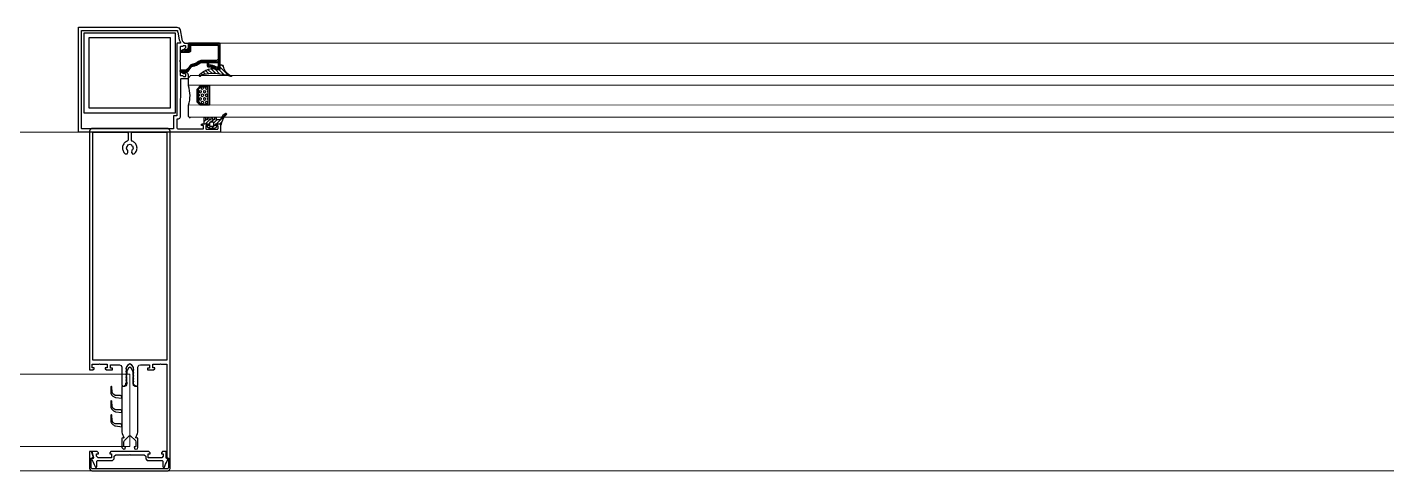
# Model space of a CAD drawing. Extents: x -2012 to 34975, y -1043 to 8321.
# Drawn here: x 5453 to 5537.3, y 209.5 to 237 of the extents above; entities that cross this region are included whole.
import ezdxf

# ---------------------------------------------------------------- set-up
doc = ezdxf.new("R2010")
doc.units = 0
doc.header["$LTSCALE"] = 25
doc.header["$PDMODE"] = 1
doc.layers.get('0').update_dxf_attribs({"color": 9, "lineweight": 9})
for name, color, linetype, lineweight in [('06D', 9, 'Continuous', 9), ('10', 9, 'Continuous', 9), ('15', 9, 'Continuous', 9)]:
    doc.layers.add(name, color=color, linetype=linetype, lineweight=lineweight)

# ---------------------------------------------------------------- blocks, each defined once
blk = doc.blocks.new('p-cephe-onkisim')
at = {"layer": '10', "lineweight": 25, "ltscale": 0.5}
h = blk.add_hatch(dxfattribs=at)
h.set_pattern_fill('JIS_WOOD', color=256, scale=0.1, angle=-90, style=0)
h.set_pattern_definition([(45, (319.06986, -4385.39808), (0.0499999999, -0.0499999999), [])])
edge = h.paths.add_edge_path()
edge.add_line((-736.638, 42.29), (-736.638, 42.25))
edge.add_arc((-736.608, 42.25), 0.03, 180, 270)
edge.add_line((-736.608, 42.22), (-736.568, 42.22))
edge.add_arc((-736.568, 42.25), 0.03, 270, 360)
edge.add_line((-736.538, 42.25), (-736.538, 42.27))
edge.add_arc((-736.488, 42.27), 0.05, 90, 180, ccw=False)
edge.add_line((-736.488, 42.32), (-736.058, 42.32))
edge.add_arc((-736.058, 42.22), 0.1, 0, 90, ccw=False)
edge.add_line((-735.958, 42.22), (-735.958, 42.069))
edge.add_arc((-736.008, 42.069), 0.05, 270, 360, ccw=False)
edge.add_line((-736.008, 42.019), (-736.059, 42.019))
edge.add_arc((-736.059, 42.089), 0.07, 240.9209, 270, ccw=False)
edge.add_arc((-736.638, 41.049), 1.12, 60.9209, 83.50921)
edge.add_arc((-736.508, 42.192), 0.03, 182.89679, 263.65621, ccw=False)
edge.add_arc((-736.568, 42.189), 0.03, 2.89665, 90)
edge.add_line((-736.568, 42.219), (-736.608, 42.219))
edge.add_arc((-736.608, 42.189), 0.03, 90, 180)
edge.add_line((-736.638, 42.189), (-736.638, 42.098))
edge.add_arc((-736.588, 42.098), 0.05, 180, 267.2706)
edge.add_arc((-736.638, 41.049), 1, 61.04498, 87.2706, ccw=False)
edge.add_arc((-736.057, 42.099), 0.2, 241.04498, 270)
edge.add_line((-736.057, 41.899), (-735.868, 41.899))
edge.add_arc((-735.868, 41.929), 0.03, 270, 360)
edge.add_line((-735.838, 41.929), (-735.838, 43.47))
edge.add_arc((-735.868, 43.47), 0.03, 0, 90)
edge.add_line((-735.868, 43.5), (-737.788, 43.5))
edge.add_arc((-737.788, 43.47), 0.03, 90, 180)
edge.add_line((-737.818, 43.47), (-737.818, 43.41))
edge.add_arc((-737.788, 43.41), 0.03, 180, 270)
edge.add_line((-737.788, 43.38), (-737.768, 43.38))
edge.add_line((-737.768, 43.38), (-737.768, 43.08))
edge.add_line((-737.768, 43.08), (-738.038, 43.08))
edge.add_line((-738.038, 43.08), (-738.058, 43.115))
edge.add_arc((-738.084, 43.1), 0.03, 30, 120)
edge.add_line((-738.099, 43.126), (-738.27, 43.027))
edge.add_arc((-738.251, 42.996), 0.0361, 120, 270)
edge.add_line((-738.251, 42.96), (-737.748, 42.96))
edge.add_arc((-737.748, 43.06), 0.1, 270, 360)
edge.add_line((-737.648, 43.06), (-737.648, 43.33))
edge.add_arc((-737.598, 43.33), 0.05, 90, 180, ccw=False)
edge.add_line((-737.598, 43.38), (-736.008, 43.38))
edge.add_arc((-736.008, 43.33), 0.05, 0, 90, ccw=False)
edge.add_line((-735.958, 43.33), (-735.958, 42.54))
edge.add_arc((-736.058, 42.54), 0.1, 270, 360, ccw=False)
edge.add_line((-736.058, 42.44), (-736.971, 42.44))
edge.add_arc((-736.971, 42.12), 0.32, 90, 129.05844)
edge.add_arc((-737.677, 42.989), 0.8, 280.32128, 309.05844, ccw=False)
edge.add_arc((-737.476, 41.887), 0.32, 100.32128, 145)
edge.add_line((-737.738, 42.071), (-737.846, 41.917))
edge.add_arc((-737.994, 42.02), 0.18, 270, 325, ccw=False)
edge.add_line((-737.994, 41.84), (-738.273, 41.84))
edge.add_arc((-738.273, 41.785), 0.0546, 90, 240)
edge.add_line((-738.3, 41.738), (-738.103, 41.624))
edge.add_arc((-738.088, 41.65), 0.03, 240, 360)
edge.add_line((-738.058, 41.65), (-738.058, 41.72))
edge.add_line((-738.058, 41.72), (-737.994, 41.72))
edge.add_arc((-737.994, 42.02), 0.3, 270, 325)
edge.add_line((-737.748, 41.848), (-737.645, 42.002))
edge.add_arc((-737.481, 41.887), 0.2, 100.32128, 145, ccw=False)
edge.add_arc((-737.682, 42.989), 0.92, 280.32128, 309.05844)
edge.add_arc((-736.976, 42.119), 0.201, 88.58585, 129.03235, ccw=False)
edge.add_line((-736.971, 42.32), (-736.668, 42.32))
edge.add_arc((-736.668, 42.29), 0.03, 0, 90, ccw=False)
h = blk.add_hatch(dxfattribs=at)
h.set_pattern_fill('ANSI31', color=256, scale=0.05, style=0)
h.set_pattern_definition([(315, (463.91574, -3995.19256), (-0.1122532015, -0.1122532015), [])])
h.paths.add_polyline_path([(-735.166, 41.437, 0.047973), (-735.718, 41.577, 0.086497), (-736.817, 41.574, 0.16681), (-737.045, 41.463, -0.169383), (-737.065, 41.448), (-737.078, 41.446, -0.513067), (-737.126, 41.512, -0.159858), (-736.55, 41.892, -0.178819), (-736.184, 41.91), (-736.163, 41.898, 0.124241), (-736.115, 41.886), (-735.854, 41.886, 0.414214), (-735.824, 41.916), (-735.824, 42.136, -0.414214), (-735.794, 42.166), (-735.756, 42.166, -0.356389), (-735.658, 42.086, 0.262181), (-735.144, 41.493, -0.317512), (-735.124, 41.464, -0.538595)])
h = blk.add_hatch(dxfattribs=at)
h.set_pattern_fill('ANSI31', color=256, scale=0.05, angle=180, style=0)
h.set_pattern_definition([(45, (284.5023, -3647.11944), (-0.1122532015, 0.1122532015), [])])
edge = h.paths.add_edge_path()
edge.add_arc((-734.949, 38.454), 0.795, 127.56498, 177.35751, ccw=False)
edge.add_arc((-735.477, 39.106), 0.0486, 333.02927, 465.43171)
edge.add_arc((-735.205, 38.597), 0.625, 117.2, 157.3388)
edge.add_arc((-735.926, 38.911), 0.162, 270.10269, 332.96001, ccw=False)
edge.add_line((-735.925, 38.75), (-736.006, 38.75))
edge.add_line((-736.006, 38.75), (-736.02, 38.75))
edge.add_line((-736.02, 38.75), (-736.027, 38.75))
edge.add_line((-736.027, 38.75), (-736.034, 38.752))
edge.add_line((-736.034, 38.752), (-736.042, 38.755))
edge.add_line((-736.042, 38.755), (-736.049, 38.759))
edge.add_line((-736.049, 38.759), (-736.055, 38.764))
edge.add_line((-736.055, 38.764), (-736.06, 38.771))
edge.add_line((-736.06, 38.771), (-736.065, 38.778))
edge.add_line((-736.065, 38.778), (-736.067, 38.785))
edge.add_line((-736.067, 38.785), (-736.07, 38.8))
edge.add_line((-736.07, 38.8), (-736.07, 38.876))
edge.add_line((-736.07, 38.876), (-736.07, 38.878))
edge.add_line((-736.07, 38.878), (-736.071, 38.881))
edge.add_line((-736.071, 38.881), (-736.072, 38.884))
edge.add_line((-736.072, 38.884), (-736.073, 38.887))
edge.add_line((-736.073, 38.887), (-736.076, 38.89))
edge.add_line((-736.076, 38.89), (-736.078, 38.892))
edge.add_line((-736.078, 38.892), (-736.081, 38.893))
edge.add_line((-736.081, 38.893), (-736.084, 38.895))
edge.add_line((-736.084, 38.895), (-736.09, 38.896))
edge.add_line((-736.09, 38.896), (-736.17, 38.896))
edge.add_line((-736.17, 38.896), (-736.173, 38.895))
edge.add_line((-736.173, 38.895), (-736.176, 38.895))
edge.add_line((-736.176, 38.895), (-736.179, 38.893))
edge.add_line((-736.179, 38.893), (-736.181, 38.892))
edge.add_line((-736.181, 38.892), (-736.184, 38.89))
edge.add_line((-736.184, 38.89), (-736.186, 38.887))
edge.add_line((-736.186, 38.887), (-736.188, 38.884))
edge.add_line((-736.188, 38.884), (-736.189, 38.881))
edge.add_line((-736.189, 38.881), (-736.19, 38.876))
edge.add_line((-736.19, 38.876), (-736.19, 38.8))
edge.add_line((-736.19, 38.8), (-736.19, 38.793))
edge.add_line((-736.19, 38.793), (-736.192, 38.785))
edge.add_line((-736.192, 38.785), (-736.195, 38.778))
edge.add_line((-736.195, 38.778), (-736.199, 38.771))
edge.add_line((-736.199, 38.771), (-736.204, 38.764))
edge.add_line((-736.204, 38.764), (-736.211, 38.759))
edge.add_line((-736.211, 38.759), (-736.218, 38.755))
edge.add_line((-736.218, 38.755), (-736.225, 38.752))
edge.add_line((-736.225, 38.752), (-736.24, 38.75))
edge.add_line((-736.24, 38.75), (-736.247, 38.75))
edge.add_line((-736.247, 38.75), (-736.254, 38.752))
edge.add_line((-736.254, 38.752), (-736.262, 38.755))
edge.add_line((-736.262, 38.755), (-736.269, 38.759))
edge.add_line((-736.269, 38.759), (-736.275, 38.764))
edge.add_line((-736.275, 38.764), (-736.28, 38.771))
edge.add_line((-736.28, 38.771), (-736.285, 38.778))
edge.add_line((-736.285, 38.778), (-736.287, 38.785))
edge.add_line((-736.287, 38.785), (-736.29, 38.8))
edge.add_line((-736.29, 38.8), (-736.29, 38.876))
edge.add_line((-736.29, 38.876), (-736.29, 38.878))
edge.add_line((-736.29, 38.878), (-736.291, 38.881))
edge.add_line((-736.291, 38.881), (-736.292, 38.884))
edge.add_line((-736.292, 38.884), (-736.293, 38.887))
edge.add_line((-736.293, 38.887), (-736.296, 38.89))
edge.add_line((-736.296, 38.89), (-736.298, 38.892))
edge.add_line((-736.298, 38.892), (-736.301, 38.893))
edge.add_line((-736.301, 38.893), (-736.304, 38.895))
edge.add_line((-736.304, 38.895), (-736.31, 38.896))
edge.add_line((-736.31, 38.896), (-736.39, 38.896))
edge.add_line((-736.39, 38.896), (-736.393, 38.895))
edge.add_line((-736.393, 38.895), (-736.396, 38.895))
edge.add_line((-736.396, 38.895), (-736.399, 38.893))
edge.add_line((-736.399, 38.893), (-736.401, 38.892))
edge.add_line((-736.401, 38.892), (-736.404, 38.89))
edge.add_line((-736.404, 38.89), (-736.406, 38.887))
edge.add_line((-736.406, 38.887), (-736.408, 38.884))
edge.add_line((-736.408, 38.884), (-736.409, 38.881))
edge.add_line((-736.409, 38.881), (-736.41, 38.876))
edge.add_line((-736.41, 38.876), (-736.41, 38.8))
edge.add_line((-736.41, 38.8), (-736.41, 38.793))
edge.add_line((-736.41, 38.793), (-736.412, 38.785))
edge.add_line((-736.412, 38.785), (-736.415, 38.778))
edge.add_line((-736.415, 38.778), (-736.419, 38.771))
edge.add_line((-736.419, 38.771), (-736.424, 38.764))
edge.add_line((-736.424, 38.764), (-736.431, 38.759))
edge.add_line((-736.431, 38.759), (-736.438, 38.755))
edge.add_line((-736.438, 38.755), (-736.445, 38.752))
edge.add_line((-736.445, 38.752), (-736.46, 38.75))
edge.add_line((-736.46, 38.75), (-736.467, 38.75))
edge.add_line((-736.467, 38.75), (-736.474, 38.752))
edge.add_line((-736.474, 38.752), (-736.482, 38.755))
edge.add_line((-736.482, 38.755), (-736.489, 38.759))
edge.add_line((-736.489, 38.759), (-736.495, 38.764))
edge.add_line((-736.495, 38.764), (-736.5, 38.771))
edge.add_line((-736.5, 38.771), (-736.505, 38.778))
edge.add_line((-736.505, 38.778), (-736.507, 38.785))
edge.add_line((-736.507, 38.785), (-736.51, 38.8))
edge.add_line((-736.51, 38.8), (-736.51, 38.876))
edge.add_line((-736.51, 38.876), (-736.51, 38.878))
edge.add_line((-736.51, 38.878), (-736.511, 38.881))
edge.add_line((-736.511, 38.881), (-736.512, 38.884))
edge.add_line((-736.512, 38.884), (-736.513, 38.887))
edge.add_line((-736.513, 38.887), (-736.516, 38.89))
edge.add_line((-736.516, 38.89), (-736.518, 38.892))
edge.add_line((-736.518, 38.892), (-736.521, 38.893))
edge.add_line((-736.521, 38.893), (-736.524, 38.895))
edge.add_line((-736.524, 38.895), (-736.53, 38.896))
edge.add_line((-736.53, 38.896), (-736.61, 38.896))
edge.add_line((-736.61, 38.896), (-736.613, 38.895))
edge.add_line((-736.613, 38.895), (-736.616, 38.895))
edge.add_line((-736.616, 38.895), (-736.619, 38.893))
edge.add_line((-736.619, 38.893), (-736.621, 38.892))
edge.add_line((-736.621, 38.892), (-736.624, 38.89))
edge.add_line((-736.624, 38.89), (-736.626, 38.887))
edge.add_line((-736.626, 38.887), (-736.628, 38.884))
edge.add_line((-736.628, 38.884), (-736.629, 38.881))
edge.add_line((-736.629, 38.881), (-736.63, 38.876))
edge.add_line((-736.63, 38.876), (-736.63, 38.8))
edge.add_line((-736.63, 38.8), (-736.63, 38.793))
edge.add_line((-736.63, 38.793), (-736.632, 38.785))
edge.add_line((-736.632, 38.785), (-736.635, 38.778))
edge.add_line((-736.635, 38.778), (-736.639, 38.771))
edge.add_line((-736.639, 38.771), (-736.644, 38.764))
edge.add_line((-736.644, 38.764), (-736.651, 38.759))
edge.add_line((-736.651, 38.759), (-736.658, 38.755))
edge.add_line((-736.658, 38.755), (-736.665, 38.752))
edge.add_line((-736.665, 38.752), (-736.68, 38.75))
edge.add_line((-736.68, 38.75), (-736.687, 38.75))
edge.add_line((-736.687, 38.75), (-736.694, 38.752))
edge.add_line((-736.694, 38.752), (-736.702, 38.755))
edge.add_line((-736.702, 38.755), (-736.709, 38.759))
edge.add_line((-736.709, 38.759), (-736.715, 38.764))
edge.add_line((-736.715, 38.764), (-736.72, 38.771))
edge.add_line((-736.72, 38.771), (-736.725, 38.778))
edge.add_line((-736.725, 38.778), (-736.727, 38.785))
edge.add_line((-736.727, 38.785), (-736.73, 38.8))
edge.add_line((-736.73, 38.8), (-736.73, 38.876))
edge.add_line((-736.73, 38.876), (-736.73, 38.878))
edge.add_line((-736.73, 38.878), (-736.731, 38.881))
edge.add_line((-736.731, 38.881), (-736.732, 38.884))
edge.add_line((-736.732, 38.884), (-736.733, 38.887))
edge.add_line((-736.733, 38.887), (-736.736, 38.89))
edge.add_line((-736.736, 38.89), (-736.738, 38.892))
edge.add_line((-736.738, 38.892), (-736.741, 38.893))
edge.add_line((-736.741, 38.893), (-736.744, 38.895))
edge.add_line((-736.744, 38.895), (-736.75, 38.896))
edge.add_line((-736.75, 38.896), (-736.83, 38.896))
edge.add_line((-736.83, 38.896), (-736.833, 38.895))
edge.add_line((-736.833, 38.895), (-736.836, 38.895))
edge.add_line((-736.836, 38.895), (-736.839, 38.894))
edge.add_line((-736.839, 38.894), (-736.841, 38.892))
edge.add_line((-736.841, 38.892), (-736.844, 38.89))
edge.add_line((-736.844, 38.89), (-736.846, 38.887))
edge.add_line((-736.846, 38.887), (-736.848, 38.884))
edge.add_line((-736.848, 38.884), (-736.849, 38.881))
edge.add_line((-736.849, 38.881), (-736.85, 38.876))
edge.add_line((-736.85, 38.876), (-736.85, 38.538))
edge.add_arc((-736.82, 38.538), 0.03, 180, 270)
edge.add_line((-736.82, 38.508), (-736.589, 38.508))
edge.add_arc((-736.589, 38.478), 0.03, 0, 90, ccw=False)
edge.add_line((-736.559, 38.478), (-736.559, 38.413))
edge.add_arc((-736.579, 38.413), 0.02, 294.987, 360, ccw=False)
edge.add_line((-736.57, 38.394), (-736.618, 38.374))
edge.add_arc((-736.604, 38.343), 0.035, 114.987, 241.02724)
edge.add_line((-736.621, 38.312), (-736.502, 38.249))
edge.add_arc((-736.439, 38.363), 0.13, 241.02724, 270)
edge.add_line((-736.439, 38.233), (-736.239, 38.233))
edge.add_arc((-736.239, 38.363), 0.13, 270, 298.97276)
edge.add_line((-736.176, 38.249), (-736.067, 38.306))
edge.add_arc((-736.086, 38.341), 0.04, 298.97276, 420.32314)
edge.add_line((-736.067, 38.376), (-736.114, 38.4))
edge.add_arc((-736.099, 38.413), 0.02, 180, 218.10433, ccw=False)
edge.add_line((-736.119, 38.413), (-736.119, 38.478))
edge.add_arc((-736.089, 38.478), 0.03, 90, 180, ccw=False)
edge.add_line((-736.089, 38.508), (-735.794, 38.508))
edge.add_line((-735.794, 38.508), (-735.794, 38.444))
edge.add_arc((-735.794, 38.494), 0.05, 270, 356.15204)
edge = h.paths.add_edge_path(flags=16)
edge.add_arc((-736.26, 38.396), 0.03, 280.82404, 360)
edge.add_line((-736.23, 38.396), (-736.23, 38.572))
edge.add_arc((-736.26, 38.572), 0.03, 0, 90)
edge.add_line((-736.26, 38.602), (-736.46, 38.602))
edge.add_arc((-736.46, 38.572), 0.03, 90, 180)
edge.add_line((-736.49, 38.572), (-736.49, 38.396))
edge.add_arc((-736.46, 38.396), 0.03, 180, 259.17596)
edge.add_arc((-736.36, 38.919), 0.562, 259.17596, 280.82404)
blk.add_point((-741.44, 38.098))
at = {"layer": '06D'}
for p, q in [((-244.85, 38), (-903.15, 38)), ((-244.85, 17), (-903.15, 17))]:
    blk.add_line(p, q, dxfattribs=at)
for points in [[(-735.868, 43.5), (-581.928, 43.501)], [(-735.828, 38), (-581.968, 38.001)]]:
    blk.add_lwpolyline(points, dxfattribs=at)
at = {"layer": '10', "lineweight": 25, "ltscale": 0.5}
for p, q in [((-737.792, 41.357), (-737.692, 41.457)), ((-737.792, 40.857), (-737.792, 41.357)), ((-737.269, 40.657), (-737.069, 40.857)), ((-737.269, 39.857), (-737.269, 40.657)), ((-737.04, 40.787), (-737.199, 40.628)), ((-737.199, 40.628), (-737.199, 39.886)), ((-737.133, 40.546), (-737.068, 40.584)), ((-737.133, 40.546), (-737.133, 40.471)), ((-737.133, 40.471), (-737.068, 40.434)), ((-737.069, 40.857), (-736.499, 40.857)), ((-737.068, 40.584), (-737.004, 40.546)), ((-737.068, 40.434), (-737.004, 40.471)), ((-736.569, 40.787), (-737.04, 40.787)), ((-737.004, 40.771), (-736.977, 40.787)), ((-737.004, 40.771), (-737.004, 40.696)), ((-737.004, 40.696), (-736.939, 40.659)), ((-737.004, 40.546), (-737.004, 40.471)), ((-736.939, 40.659), (-736.874, 40.696)), ((-736.901, 40.787), (-736.874, 40.771)), ((-736.874, 40.771), (-736.874, 40.696)), ((-736.874, 40.546), (-736.809, 40.584)), ((-736.874, 40.546), (-736.874, 40.471)), ((-736.874, 40.471), (-736.809, 40.434)), ((-736.809, 40.584), (-736.744, 40.546)), ((-736.809, 40.434), (-736.744, 40.471)), ((-736.744, 40.771), (-736.717, 40.787)), ((-736.744, 40.771), (-736.744, 40.696)), ((-736.744, 40.696), (-736.679, 40.659)), ((-736.744, 40.546), (-736.744, 40.471)), ((-736.679, 40.659), (-736.614, 40.696)), ((-736.641, 40.787), (-736.614, 40.771)), ((-736.614, 40.771), (-736.614, 40.696)), ((-736.614, 40.546), (-736.569, 40.572)), ((-736.614, 40.546), (-736.614, 40.471)), ((-736.614, 40.471), (-736.569, 40.446)), ((-736.569, 39.727), (-736.569, 40.787)), ((-736.499, 40.857), (-736.499, 39.657)), ((-737.792, 38.957), (-737.792, 39.657)), ((-737.792, 38.957), (-737.792, 39.657)), ((-737.069, 39.657), (-737.269, 39.857)), ((-737.199, 40.358), (-737.198, 40.359)), ((-737.199, 40.21), (-737.198, 40.209)), ((-737.199, 39.908), (-737.198, 39.909)), ((-737.199, 39.886), (-737.04, 39.727)), ((-737.198, 40.359), (-737.133, 40.321)), ((-737.198, 40.209), (-737.133, 40.246)), ((-737.198, 39.909), (-737.133, 39.871)), ((-737.133, 40.321), (-737.133, 40.246)), ((-737.133, 40.096), (-737.068, 40.134)), ((-737.133, 40.096), (-737.133, 40.021)), ((-737.133, 40.021), (-737.068, 39.984)), ((-737.133, 39.871), (-737.133, 39.82)), ((-736.499, 39.657), (-737.069, 39.657)), ((-737.068, 40.134), (-737.004, 40.096)), ((-737.068, 39.984), (-737.004, 40.021)), ((-737.04, 39.727), (-736.569, 39.727)), ((-737.004, 40.321), (-736.939, 40.359)), ((-737.004, 40.321), (-737.004, 40.246)), ((-737.004, 40.246), (-736.939, 40.209)), ((-737.004, 40.096), (-737.004, 40.021)), ((-737.004, 39.871), (-736.939, 39.909)), ((-737.004, 39.871), (-737.004, 39.796)), ((-737.004, 39.796), (-736.939, 39.759)), ((-736.939, 40.359), (-736.874, 40.321)), ((-736.939, 40.209), (-736.874, 40.246)), ((-736.939, 39.909), (-736.874, 39.871)), ((-736.939, 39.759), (-736.874, 39.796)), ((-736.874, 40.321), (-736.874, 40.246)), ((-736.874, 40.096), (-736.809, 40.134)), ((-736.874, 40.096), (-736.874, 40.021)), ((-736.874, 40.021), (-736.809, 39.984)), ((-736.874, 39.871), (-736.874, 39.796)), ((-736.809, 40.134), (-736.744, 40.096)), ((-736.809, 39.984), (-736.744, 40.021)), ((-736.744, 40.321), (-736.679, 40.359)), ((-736.744, 40.321), (-736.744, 40.246)), ((-736.744, 40.246), (-736.679, 40.209)), ((-736.744, 40.096), (-736.744, 40.021)), ((-736.744, 39.871), (-736.679, 39.909)), ((-736.744, 39.871), (-736.744, 39.796)), ((-736.744, 39.796), (-736.679, 39.759)), ((-736.679, 40.359), (-736.614, 40.321)), ((-736.679, 40.209), (-736.614, 40.246)), ((-736.679, 39.909), (-736.614, 39.871)), ((-736.679, 39.759), (-736.614, 39.796)), ((-736.614, 40.321), (-736.614, 40.246)), ((-736.614, 40.096), (-736.569, 40.122)), ((-736.614, 40.096), (-736.614, 40.021)), ((-736.614, 40.021), (-736.569, 39.996)), ((-736.614, 39.871), (-736.614, 39.796)), ((-737.792, 38.957), (-737.692, 38.857)), ((-737.792, 38.957), (-737.692, 38.857))]:
    blk.add_line(p, q, dxfattribs=at)
for points in [[(-744.618, 44.5), (-738.518, 44.5, -0.363967), (-738.321, 44.335), (-738.217, 43.748, 0.36397), (-737.922, 43.5), (-737.828, 43.5, -0.414214), (-737.818, 43.49), (-737.818, 43.25, -0.414214), (-737.968, 43.1), (-738.008, 43.1, -0.414214), (-738.018, 43.11), (-738.018, 43.171, -0.366034), (-737.993, 43.2, 0.365977), (-737.968, 43.23), (-737.968, 43.32, 0.414214), (-737.998, 43.35), (-738.108, 43.35, 0.365977), (-738.137, 43.325, -0.365977), (-738.167, 43.3), (-738.288, 43.3, 0.414214), (-738.318, 43.27), (-738.318, 42.43), (-738.348, 42.4), (-738.318, 42.37), (-738.318, 41.53, 0.414272), (-738.288, 41.5), (-738.167, 41.5, -0.365977), (-738.137, 41.475, 0.365977), (-738.108, 41.45), (-737.998, 41.45, 0.414214), (-737.968, 41.48), (-737.968, 41.57, 0.365977), (-737.993, 41.6, -0.366034), (-738.018, 41.629), (-738.018, 41.69, -0.414214), (-738.008, 41.7), (-737.968, 41.7, -0.414214), (-737.818, 41.55), (-737.818, 41.33, -0.414214), (-737.848, 41.3), (-738.252, 41.3, 0.410036), (-738.282, 41.27), (-738.316, 38.918, -0.410036), (-738.436, 38.8), (-738.518, 38.8), (-738.518, 38.3, 0.414214), (-738.418, 38.2), (-736.868, 38.2), (-736.868, 38.37, 0.414214), (-736.898, 38.4), (-736.998, 38.4), (-736.998, 38.45, -0.414214), (-736.948, 38.5), (-736.638, 38.5, -0.414214), (-736.568, 38.43), (-736.568, 38.41, -0.414214), (-736.578, 38.4), (-736.678, 38.4, 0.414214), (-736.728, 38.35), (-736.728, 38.23, 0.414214), (-736.678, 38.18), (-736.008, 38.18, 0.414214), (-735.958, 38.23), (-735.958, 38.35, 0.414214), (-736.008, 38.4), (-736.108, 38.4, -0.414214), (-736.118, 38.41), (-736.118, 38.43, -0.414214), (-736.048, 38.5), (-735.828, 38.5, -0.414214), (-735.818, 38.49), (-735.818, 38.01, -0.414214), (-735.828, 38), (-743.265, 38)], [(-743.265, 38), (-744.546, 38, -0.267743), (-744.618, 38.035), (-744.618, 38.078), (-744.618, 44.5)], [(-743.265, 38.2), (-744.388, 38.2, -0.414214), (-744.418, 38.23), (-744.418, 44.3), (-738.47, 44.3, -0.010413), (-738.468, 44.298), (-738.468, 44.2), (-738.449, 44.2), (-738.365, 43.722, 0.106114), (-738.294, 43.547, -0.602221), (-738.319, 43.5), (-738.488, 43.5, 0.414214), (-738.518, 43.47), (-738.518, 39), (-738.718, 39), (-738.718, 38.2), (-743.265, 38.2)], [(-735.744, 38.491, -0.220745), (-735.434, 39.084, 0.651907), (-735.49, 39.153, 0.176952), (-735.782, 38.838, -0.281357), (-735.925, 38.75), (-736.006, 38.75), (-736.02, 38.75), (-736.027, 38.75), (-736.034, 38.752), (-736.042, 38.755), (-736.049, 38.759), (-736.055, 38.764), (-736.06, 38.771), (-736.065, 38.778), (-736.067, 38.785), (-736.07, 38.8), (-736.07, 38.876), (-736.07, 38.878), (-736.071, 38.881), (-736.072, 38.884), (-736.073, 38.887), (-736.076, 38.89), (-736.078, 38.892), (-736.081, 38.893), (-736.084, 38.895), (-736.09, 38.896), (-736.17, 38.896), (-736.173, 38.895), (-736.176, 38.895), (-736.179, 38.893), (-736.181, 38.892), (-736.184, 38.89), (-736.186, 38.887), (-736.188, 38.884), (-736.189, 38.881), (-736.19, 38.876), (-736.19, 38.8), (-736.19, 38.793), (-736.192, 38.785), (-736.195, 38.778), (-736.199, 38.771), (-736.204, 38.764), (-736.211, 38.759), (-736.218, 38.755), (-736.225, 38.752), (-736.24, 38.75), (-736.247, 38.75), (-736.254, 38.752), (-736.262, 38.755), (-736.269, 38.759), (-736.275, 38.764), (-736.28, 38.771), (-736.285, 38.778), (-736.287, 38.785), (-736.29, 38.8), (-736.29, 38.876), (-736.29, 38.878), (-736.291, 38.881), (-736.292, 38.884), (-736.293, 38.887), (-736.296, 38.89), (-736.298, 38.892), (-736.301, 38.893), (-736.304, 38.895), (-736.31, 38.896), (-736.39, 38.896), (-736.393, 38.895), (-736.396, 38.895), (-736.399, 38.893), (-736.401, 38.892), (-736.404, 38.89), (-736.406, 38.887), (-736.408, 38.884), (-736.409, 38.881), (-736.41, 38.876), (-736.41, 38.8), (-736.41, 38.793), (-736.412, 38.785), (-736.415, 38.778), (-736.419, 38.771), (-736.424, 38.764), (-736.431, 38.759), (-736.438, 38.755), (-736.445, 38.752), (-736.46, 38.75), (-736.467, 38.75), (-736.474, 38.752), (-736.482, 38.755), (-736.489, 38.759), (-736.495, 38.764), (-736.5, 38.771), (-736.505, 38.778), (-736.507, 38.785), (-736.51, 38.8), (-736.51, 38.876), (-736.51, 38.878), (-736.511, 38.881), (-736.512, 38.884), (-736.513, 38.887), (-736.516, 38.89), (-736.518, 38.892), (-736.521, 38.893), (-736.524, 38.895), (-736.53, 38.896), (-736.61, 38.896), (-736.613, 38.895), (-736.616, 38.895), (-736.619, 38.893), (-736.621, 38.892), (-736.624, 38.89), (-736.626, 38.887), (-736.628, 38.884), (-736.629, 38.881), (-736.63, 38.876), (-736.63, 38.8), (-736.63, 38.793), (-736.632, 38.785), (-736.635, 38.778), (-736.639, 38.771), (-736.644, 38.764), (-736.651, 38.759), (-736.658, 38.755), (-736.665, 38.752), (-736.68, 38.75), (-736.687, 38.75), (-736.694, 38.752), (-736.702, 38.755), (-736.709, 38.759), (-736.715, 38.764), (-736.72, 38.771), (-736.725, 38.778), (-736.727, 38.785), (-736.73, 38.8), (-736.73, 38.876), (-736.73, 38.878), (-736.731, 38.881), (-736.732, 38.884), (-736.733, 38.887), (-736.736, 38.89), (-736.738, 38.892), (-736.741, 38.893), (-736.744, 38.895), (-736.75, 38.896), (-736.83, 38.896), (-736.833, 38.895), (-736.836, 38.895), (-736.839, 38.894), (-736.841, 38.892), (-736.844, 38.89), (-736.846, 38.887), (-736.848, 38.884), (-736.849, 38.881), (-736.85, 38.876), (-736.85, 38.538, 0.414214), (-736.82, 38.508), (-736.589, 38.508, -0.414214), (-736.559, 38.478), (-736.559, 38.413, -0.291535), (-736.57, 38.394), (-736.618, 38.374, 0.613042), (-736.621, 38.312), (-736.502, 38.249, 0.127095), (-736.439, 38.233), (-736.239, 38.233, 0.127095), (-736.176, 38.249), (-736.067, 38.306, 0.585233), (-736.067, 38.376), (-736.114, 38.4, -0.167811), (-736.119, 38.413), (-736.119, 38.478, -0.414214), (-736.089, 38.508), (-735.794, 38.508), (-735.794, 38.444, 0.394677), (-735.744, 38.491)]]:
    blk.add_lwpolyline(points, format="xyb", dxfattribs=at)
for points in [[(-744.258, 44.159), (-738.622, 44.159), (-738.622, 39.172), (-744.258, 39.172)], [(-743.958, 43.859), (-738.922, 43.859), (-738.922, 39.472), (-743.958, 39.472)], [(-740.928, 22.22), (-741.104, 22.22), (-741.21, 22.281), (-741.234, 22.415), (-741.225, 22.589), (-741.222, 22.763), (-741.223, 22.838), (-741.193, 22.87), (-741.225, 22.902), (-741.225, 22.938), (-741.234, 23.12), (-741.24, 23.17), (-741.259, 23.227), (-741.342, 23.37), (-741.428, 23.42), (-741.514, 23.37), (-741.597, 23.227), (-741.616, 23.171), (-741.622, 23.12), (-741.631, 22.938), (-741.632, 22.902), (-741.663, 22.87), (-741.633, 22.838), (-741.634, 22.763), (-741.631, 22.589), (-741.622, 22.415), (-741.657, 22.269), (-741.753, 22.22), (-741.928, 22.22), (-741.928, 19.392), (-741.909, 19.308), (-741.8, 19.073), (-741.803, 19.043), (-741.83, 19.031), (-741.895, 19.037), (-741.918, 19.029), (-741.928, 18.977), (-741.928, 18.437), (-741.828, 18.337), (-741.722, 18.366), (-741.693, 18.477), (-741.768, 18.477), (-741.798, 18.507), (-741.798, 18.801), (-741.769, 18.872), (-741.463, 19.177), (-741.428, 19.192), (-741.393, 19.177), (-741.087, 18.872), (-741.058, 18.801), (-741.058, 18.507), (-741.088, 18.477), (-741.163, 18.477), (-741.134, 18.366), (-741.063, 18.337), (-740.957, 18.366), (-740.928, 18.437), (-740.928, 19.007), (-740.96, 19.037), (-741.026, 19.031), (-741.053, 19.043), (-741.056, 19.073), (-740.947, 19.308), (-740.928, 19.392)], [(-742.363, 21.557), (-742.314, 21.542), (-741.928, 21.494), (-741.928, 21.603), (-741.978, 21.653), (-742.005, 21.667), (-742.331, 21.669), (-742.475, 21.765), (-742.523, 21.873), (-742.553, 22.206), (-742.56, 22.222), (-742.584, 22.233), (-742.612, 22.208), (-742.612, 21.865), (-742.611, 21.854), (-742.599, 21.805), (-742.581, 21.758), (-742.557, 21.713), (-742.527, 21.672), (-742.492, 21.636), (-742.452, 21.604), (-742.409, 21.578)], [(-742.363, 20.677), (-742.314, 20.662), (-741.928, 20.614), (-741.928, 20.723), (-741.978, 20.773), (-742.005, 20.787), (-742.331, 20.789), (-742.475, 20.885), (-742.523, 20.993), (-742.553, 21.326), (-742.56, 21.342), (-742.584, 21.353), (-742.612, 21.328), (-742.612, 20.985), (-742.611, 20.974), (-742.599, 20.925), (-742.581, 20.878), (-742.557, 20.833), (-742.527, 20.792), (-742.492, 20.756), (-742.452, 20.724), (-742.409, 20.698)], [(-742.363, 19.797), (-742.314, 19.782), (-741.928, 19.734), (-741.928, 19.843), (-741.978, 19.893), (-742.005, 19.907), (-742.331, 19.909), (-742.475, 20.005), (-742.523, 20.113), (-742.553, 20.446), (-742.56, 20.462), (-742.584, 20.473), (-742.612, 20.448), (-742.612, 20.105), (-742.611, 20.094), (-742.599, 20.045), (-742.581, 19.998), (-742.557, 19.953), (-742.527, 19.912), (-742.492, 19.876), (-742.452, 19.844), (-742.409, 19.818)], [(-743.498, 18.06), (-743.378, 18.06), (-743.378, 18.12), (-743.458, 18.2), (-743.778, 18.2), (-743.678, 17.825), (-743.676, 17.803), (-743.695, 17.765), (-743.756, 17.736), (-743.776, 17.693), (-743.694, 17.529), (-743.631, 17.394), (-743.557, 17.219), (-743.528, 17.21), (-743.499, 17.22), (-743.478, 17.26), (-743.478, 17.6), (-743.428, 17.65), (-742.508, 17.65), (-742.408, 17.75), (-742.408, 17.9), (-742.308, 18), (-741.453, 18), (-741.428, 18.02), (-741.403, 18), (-740.548, 18), (-740.448, 17.9), (-740.448, 17.75), (-740.348, 17.65), (-739.428, 17.65), (-739.378, 17.6), (-739.378, 17.26), (-739.358, 17.22), (-739.328, 17.21), (-739.288, 17.23), (-739.216, 17.415), (-739.167, 17.519), (-739.081, 17.696), (-739.096, 17.731), (-739.162, 17.766), (-739.18, 17.799), (-739.178, 17.824), (-739.178, 18.2), (-739.398, 18.2), (-739.478, 18.12), (-739.478, 18.06), (-739.358, 18.06), (-739.358, 17.9), (-739.458, 17.8), (-740.298, 17.8), (-740.298, 18.06), (-740.178, 18.06), (-740.178, 18.12), (-740.258, 18.2), (-742.598, 18.2), (-742.678, 18.12), (-742.678, 18.06), (-742.558, 18.06), (-742.558, 17.8), (-743.398, 17.8), (-743.498, 17.9)]]:
    blk.add_lwpolyline(points, close=True, dxfattribs=at)
for points in [[(-736.638, 42.29), (-736.638, 42.25, 0.414214), (-736.608, 42.22), (-736.568, 42.22, 0.414214), (-736.538, 42.25), (-736.538, 42.27, -0.414214), (-736.488, 42.32), (-736.058, 42.32, -0.414214), (-735.958, 42.22), (-735.958, 42.069, -0.414214), (-736.008, 42.019), (-736.059, 42.019, -0.127567), (-736.093, 42.028, 0.09888), (-736.511, 42.162, -0.367727), (-736.538, 42.19, 0.399482), (-736.568, 42.219), (-736.608, 42.219, 0.414214), (-736.638, 42.189), (-736.638, 42.098, 0.400329), (-736.59, 42.048, -0.114933), (-736.153, 41.924, 0.127017), (-736.057, 41.899), (-735.868, 41.899, 0.414214), (-735.838, 41.929), (-735.838, 43.47, 0.414214), (-735.868, 43.5), (-737.788, 43.5, 0.414214), (-737.818, 43.47), (-737.818, 43.41, 0.414214), (-737.788, 43.38), (-737.768, 43.38), (-737.768, 43.08), (-738.038, 43.08), (-738.058, 43.115, 0.414214), (-738.099, 43.126), (-738.27, 43.027, 0.767327), (-738.251, 42.96), (-737.748, 42.96, 0.414214), (-737.648, 43.06), (-737.648, 43.33, -0.414214), (-737.598, 43.38), (-736.008, 43.38, -0.414214), (-735.958, 43.33), (-735.958, 42.54, -0.414214), (-736.058, 42.44), (-736.971, 42.44, 0.172094), (-737.173, 42.368, -0.126051), (-737.534, 42.202, 0.197455), (-737.738, 42.071), (-737.846, 41.917, -0.244698), (-737.994, 41.84), (-738.273, 41.84, 0.767327), (-738.3, 41.738), (-738.103, 41.624, 0.57735), (-738.058, 41.65), (-738.058, 41.72), (-737.994, 41.72, 0.244698), (-737.748, 41.848), (-737.645, 42.002, -0.197455), (-737.517, 42.084, 0.126051), (-737.102, 42.275, -0.178336), (-736.971, 42.32), (-736.668, 42.32, -0.414214)], [(-735.824, 41.916), (-735.824, 42.136, -0.414214), (-735.794, 42.166), (-735.756, 42.166, -0.356389), (-735.658, 42.086, 0.262181), (-735.144, 41.493, -0.316752), (-735.124, 41.465, -0.499585), (-735.163, 41.436, 0.048291), (-735.718, 41.577, 0.086497), (-736.817, 41.574, 0.16681), (-737.045, 41.463, -0.169383), (-737.065, 41.448), (-737.078, 41.446, -0.513067), (-737.126, 41.512, -0.159858), (-736.55, 41.892, -0.178819), (-736.184, 41.91), (-736.165, 41.899, 0.13005), (-736.115, 41.886), (-735.854, 41.886, 0.414214)], [(-736.254, 38.366, 0.359904), (-736.23, 38.396), (-736.23, 38.572, 0.414214), (-736.26, 38.602), (-736.46, 38.602, 0.414214), (-736.49, 38.572), (-736.49, 38.396, 0.359904), (-736.465, 38.366, 0.094739)]]:
    blk.add_lwpolyline(points, format="xyb", close=True, dxfattribs=at)
for points in [[(-738.928, 23.62), (-738.928, 38.061), (-738.967, 38.161), (-739.078, 38.21), (-743.778, 38.21), (-743.895, 38.154), (-743.928, 38.06), (-743.928, 23.25), (-743.73, 23.25), (-743.65, 23.33), (-743.65, 23.39), (-743.77, 23.39), (-743.77, 23.62), (-743.325, 23.62), (-743.3, 23.64), (-743.275, 23.62), (-742.83, 23.62), (-742.83, 23.39), (-742.95, 23.39), (-742.95, 23.33), (-742.87, 23.25), (-742.51, 23.25), (-742.51, 23.37), (-742.63, 23.37), (-742.63, 23.58), (-742.078, 23.58), (-741.961, 23.524), (-741.928, 23.43), (-741.928, 22.3), (-741.878, 22.25), (-741.778, 22.25), (-741.678, 22.35), (-741.678, 22.44), (-741.628, 22.47), (-741.628, 22.591), (-741.678, 22.62), (-741.628, 22.649), (-741.628, 22.771), (-741.678, 22.8), (-741.628, 22.829), (-741.628, 22.951), (-741.678, 22.98), (-741.628, 23.009), (-741.628, 23.131), (-741.678, 23.16), (-741.628, 23.189), (-741.628, 23.311), (-741.678, 23.34), (-741.628, 23.369), (-741.628, 23.405), (-741.515, 23.6), (-741.428, 23.651), (-741.34, 23.6), (-741.228, 23.405), (-741.228, 23.279), (-741.178, 23.25), (-741.228, 23.221), (-741.228, 23.099), (-741.178, 23.07), (-741.228, 23.041), (-741.228, 22.919), (-741.178, 22.89), (-741.228, 22.861), (-741.228, 22.739), (-741.178, 22.71), (-741.228, 22.681), (-741.228, 22.559), (-741.178, 22.53), (-741.228, 22.501), (-741.228, 22.38), (-741.176, 22.35), (-741.062, 22.25), (-740.977, 22.25), (-740.928, 22.3), (-740.928, 23.43), (-740.872, 23.547), (-740.778, 23.58), (-740.21, 23.58), (-740.21, 23.37), (-740.33, 23.37), (-740.33, 23.25), (-739.97, 23.25), (-739.89, 23.33), (-739.89, 23.39), (-740.01, 23.39), (-740.01, 23.62), (-739.565, 23.62), (-739.54, 23.64), (-739.515, 23.62), (-739.145, 23.62)], [(-739.138, 23.85), (-743.718, 23.85), (-743.718, 38), (-741.586, 38), (-741.536, 37.95), (-741.536, 37.486), (-741.596, 37.431), (-741.646, 37.408), (-741.694, 37.379), (-741.738, 37.344), (-741.777, 37.304), (-741.81, 37.26), (-741.838, 37.212), (-741.86, 37.161), (-741.875, 37.107), (-741.884, 37.052), (-741.886, 36.996), (-741.881, 36.941), (-741.869, 36.887), (-741.85, 36.834), (-741.825, 36.784), (-741.794, 36.738), (-741.758, 36.696), (-741.717, 36.658), (-741.604, 36.646), (-741.556, 36.731), (-741.556, 36.871), (-741.59, 36.891), (-741.604, 36.885), (-741.645, 36.991), (-741.606, 37.134), (-741.59, 37.129), (-741.563, 37.137), (-741.552, 37.214), (-741.416, 37.249), (-741.32, 37.214), (-741.309, 37.137), (-741.282, 37.129), (-741.268, 37.136), (-741.227, 36.991), (-741.266, 36.887), (-741.282, 36.891), (-741.309, 36.883), (-741.316, 36.857), (-741.317, 36.731), (-741.245, 36.635), (-741.155, 36.658), (-741.114, 36.696), (-741.078, 36.738), (-741.047, 36.784), (-741.022, 36.834), (-741.003, 36.887), (-740.991, 36.941), (-740.986, 36.996), (-740.988, 37.052), (-740.997, 37.107), (-741.012, 37.161), (-741.034, 37.212), (-741.062, 37.26), (-741.096, 37.304), (-741.135, 37.344), (-741.178, 37.379), (-741.226, 37.408), (-741.277, 37.431), (-741.336, 37.486), (-741.336, 37.95), (-741.286, 38), (-739.138, 38), (-739.138, 23.85)], [(-739.145, 23.62), (-739.145, 17.88), (-739.132, 17.816), (-739.038, 17.79), (-739.038, 17.18), (-739.088, 17.13), (-743.768, 17.13), (-743.818, 17.18), (-743.818, 17.79), (-743.724, 17.816), (-743.711, 17.88), (-743.815, 18.2), (-743.928, 18.2), (-743.928, 17.15), (-743.876, 17.037), (-743.778, 17), (-739.078, 17), (-738.965, 17.052), (-738.928, 17.15), (-738.928, 23.62)]]:
    blk.add_lwpolyline(points, dxfattribs=at)
blk.add_arc((-739.726, 40.257), 2.025, 343.21506, 17.23293, dxfattribs=at)
at = {"layer": '15'}
for p, q in [((-737.702, 41.515), (-580.078, 41.515)), ((-737.792, 40.915), (-579.978, 40.915, 0)), ((-737.792, 39.672), (-579.978, 39.715, 0)), ((-737.766, 38.915), (-580.078, 38.915, 0))]:
    blk.add_line(p, q, dxfattribs=at)
at = {"layer": '15', "linetype": 'Continuous'}
blk.add_lwpolyline([(-741.428, 23), (-741.428, 18.5), (-904.326, 18.5), (-904.326, 23)], close=True, dxfattribs=at)
blk = doc.blocks.new('p-cephe-onkisim-toplam')
blk.add_blockref('p-cephe-onkisim', (0, 0))

msp = doc.modelspace()

# ---------------------------------------------------------------- block references
msp.add_blockref('p-cephe-onkisim-toplam', (6200.838, 192.5))

doc.saveas('drawing.dxf')
